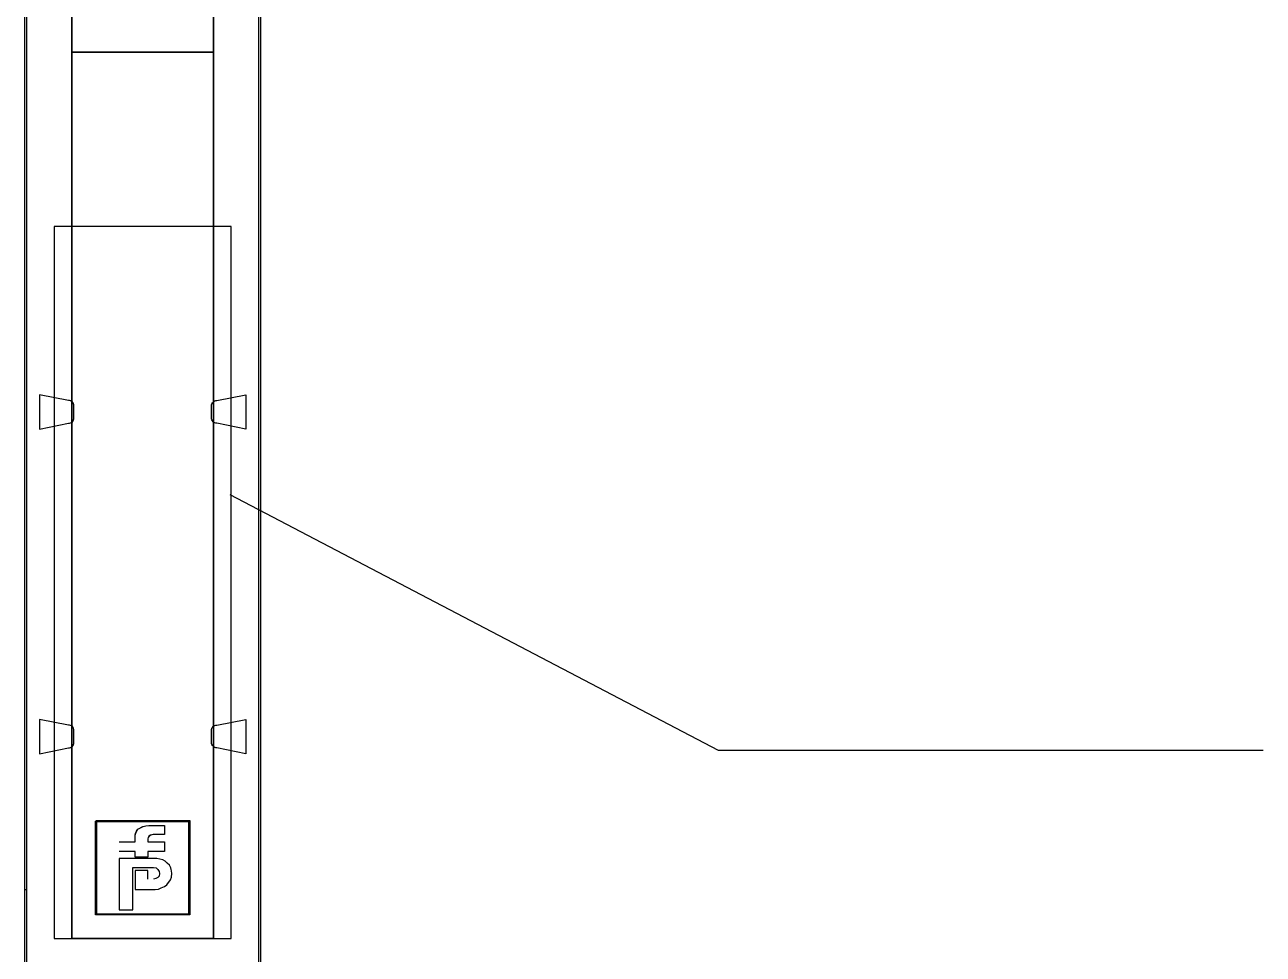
# Model space of a CAD drawing. Header units: metres. Extents: x 0 to 3575, y 0 to 842.
# Drawn here: x 2444.8 to 2593.6, y 538.7 to 650.5 of the extents above; entities that cross this region are included whole.
import ezdxf

# ---------------------------------------------------------------- set-up
doc = ezdxf.new("R2010")
doc.units = ezdxf.units.M
doc.layers.add('SCHEMATICS', color=7, linetype='Continuous')

msp = doc.modelspace()

# ---------------------------------------------------------------- linework, layer by layer
at = {"layer": 'SCHEMATICS', "color": 7}
for p, q in [((2444.77, 516.53), (2444.77, 737.09)), ((2444.77, 516.53), (2444.77, 737.09)), ((2445, 515.73), (2445, 738.03)), ((2472.89, 515.73), (2472.89, 738.03)), ((2473.11, 737.09), (2473.11, 516.53)), ((2473.11, 737.09), (2473.11, 516.53)), ((2450.44, 647.22), (2450.44, 712.98)), ((2467.44, 712.98), (2467.44, 647.22)), ((2450.44, 540.64), (2450.44, 647.22)), ((2467.44, 647.22), (2467.44, 540.64)), ((2450.02, 605.34), (2446.54, 606.02)), ((2446.54, 606.02), (2446.54, 601.87)), ((2467.86, 605.34), (2471.34, 606.02)), ((2471.34, 606.02), (2471.34, 601.87)), ((2450.68, 603.25), (2450.68, 604.68)), ((2467.2, 603.25), (2467.2, 604.68)), ((2446.54, 601.87), (2450.02, 602.59)), ((2471.34, 601.87), (2467.86, 602.59)), ((2528.12, 563.24), (2469.43, 593.97)), ((2450.02, 566.31), (2446.54, 566.99)), ((2446.54, 566.99), (2446.54, 562.84)), ((2450.68, 564.22), (2450.68, 565.65)), ((2467.2, 564.22), (2467.2, 565.65)), ((2467.86, 566.31), (2471.34, 566.99)), ((2471.34, 566.99), (2471.34, 562.84)), ((2446.54, 562.84), (2450.02, 563.56)), ((2471.34, 562.84), (2467.86, 563.56)), ((2593.59, 563.24), (2528.12, 563.24)), ((2453.27, 543.54), (2453.27, 554.75)), ((2453.27, 554.75), (2453.4, 554.75)), ((2453.33, 554.81), (2464.55, 554.81)), ((2453.33, 554.68), (2453.33, 554.81)), ((2464.55, 554.68), (2453.33, 554.68)), ((2453.4, 554.75), (2453.4, 543.54)), ((2458.21, 553.56), (2458.34, 553.77)), ((2458.22, 553.56), (2458.35, 553.77)), ((2458.34, 553.77), (2458.97, 554.11)), ((2458.35, 553.77), (2458.98, 554.11)), ((2458.97, 554.11), (2459.3, 554.2)), ((2458.98, 554.11), (2459.32, 554.2)), ((2459.3, 554.2), (2459.68, 554.24)), ((2459.32, 554.2), (2459.7, 554.24)), ((2459.68, 554.24), (2461.54, 554.24)), ((2459.7, 554.24), (2461.55, 554.24)), ((2461.54, 554.24), (2461.54, 553.14)), ((2461.55, 554.24), (2461.55, 553.14)), ((2464.48, 543.54), (2464.48, 554.75)), ((2464.48, 554.75), (2464.61, 554.75)), ((2464.55, 554.81), (2464.61, 554.81)), ((2464.55, 554.75), (2464.55, 554.81)), ((2464.55, 554.81), (2464.55, 554.68)), ((2464.61, 554.75), (2464.55, 554.75)), ((2464.61, 554.81), (2464.61, 554.75)), ((2464.61, 554.75), (2464.61, 543.54)), ((2456.1, 552.25), (2458.04, 552.25)), ((2456.11, 552.25), (2458.05, 552.25)), ((2458.04, 553.05), (2458.08, 553.31)), ((2458.04, 552.25), (2458.04, 553.05)), ((2458.05, 553.05), (2458.1, 553.31)), ((2458.05, 552.25), (2458.05, 553.05)), ((2458.08, 553.31), (2458.21, 553.56)), ((2458.1, 553.31), (2458.22, 553.56)), ((2459.6, 552.8), (2459.56, 552.63)), ((2459.56, 552.63), (2459.56, 552.25)), ((2459.56, 552.25), (2461.54, 552.25)), ((2459.61, 552.8), (2459.57, 552.63)), ((2459.57, 552.63), (2459.57, 552.25)), ((2459.57, 552.25), (2461.55, 552.25)), ((2459.68, 552.93), (2459.6, 552.8)), ((2459.7, 552.93), (2459.61, 552.8)), ((2459.89, 553.05), (2459.68, 552.93)), ((2459.91, 553.05), (2459.7, 552.93)), ((2460.19, 553.14), (2459.89, 553.05)), ((2460.2, 553.14), (2459.91, 553.05)), ((2461.54, 553.14), (2460.19, 553.14)), ((2461.55, 553.14), (2460.2, 553.14)), ((2461.54, 552.25), (2461.54, 551.11)), ((2461.55, 552.25), (2461.55, 551.11)), ((2458.04, 551.11), (2456.1, 551.11)), ((2458.05, 551.11), (2456.11, 551.11)), ((2458.04, 550.43), (2458.04, 551.11)), ((2458.05, 550.43), (2458.05, 551.11)), ((2461.54, 551.11), (2459.56, 551.11)), ((2459.56, 551.11), (2459.56, 550.43)), ((2461.55, 551.11), (2459.57, 551.11)), ((2459.57, 551.11), (2459.57, 550.43)), ((2460.63, 550.26), (2456.11, 550.26)), ((2456.11, 550.26), (2456.11, 544.08)), ((2457.76, 544.08), (2457.76, 549.16)), ((2457.76, 549.16), (2460.25, 549.16)), ((2459.56, 550.43), (2458.04, 550.43)), ((2459.57, 550.43), (2458.05, 550.43)), ((2460.25, 549.16), (2460.54, 549.12)), ((2461.34, 550.09), (2460.63, 550.26)), ((2461.64, 549.92), (2461.34, 550.09)), ((2461.89, 549.71), (2461.64, 549.92)), ((2462.14, 549.46), (2461.89, 549.71)), ((2462.31, 549.12), (2462.14, 549.46)), ((2459.57, 548.82), (2458.05, 548.82)), ((2458.05, 548.82), (2458.05, 546.54)), ((2459.57, 547.77), (2459.57, 548.82)), ((2460.5, 547.85), (2460.25, 547.77)), ((2460.75, 547.98), (2460.5, 547.85)), ((2460.54, 549.12), (2460.75, 548.95)), ((2460.75, 548.95), (2460.92, 548.7)), ((2460.92, 548.15), (2460.75, 547.98)), ((2460.92, 548.7), (2460.96, 548.44)), ((2460.96, 548.44), (2460.92, 548.15)), ((2461.85, 547.09), (2462.27, 547.68)), ((2462.27, 547.68), (2462.4, 548.02)), ((2462.35, 548.95), (2462.31, 549.12)), ((2462.4, 548.78), (2462.35, 548.95)), ((2462.44, 548.44), (2462.4, 548.78)), ((2462.4, 548.02), (2462.44, 548.44)), ((2458.05, 546.54), (2460.42, 546.54)), ((2460.42, 546.54), (2460.84, 546.58)), ((2460.84, 546.58), (2461.17, 546.71)), ((2461.17, 546.71), (2461.55, 546.88)), ((2461.55, 546.88), (2461.85, 547.09)), ((2453.27, 543.47), (2453.27, 543.54)), ((2453.27, 543.54), (2453.33, 543.54)), ((2453.33, 543.47), (2453.27, 543.47)), ((2453.33, 543.47), (2453.33, 543.6)), ((2453.33, 543.6), (2464.55, 543.6)), ((2453.33, 543.54), (2453.33, 543.47)), ((2464.55, 543.47), (2453.33, 543.47)), ((2456.11, 544.08), (2457.76, 544.08)), ((2464.61, 543.54), (2464.48, 543.54)), ((2464.55, 543.6), (2464.55, 543.47)), ((2464.55, 543.47), (2464.55, 543.54)), ((2464.55, 543.54), (2464.61, 543.54)), ((2464.61, 543.47), (2464.55, 543.47)), ((2464.61, 543.54), (2464.61, 543.47)), ((2467.44, 540.64), (2450.44, 540.64))]:
    msp.add_line(p, q, dxfattribs=at)
for points in [[(2450.44, 647.22), (2467.44, 647.22), (2467.44, 712.98), (2450.44, 712.98), (2450.44, 647.22)], [(2450.44, 540.64), (2467.44, 540.64), (2467.44, 647.22), (2450.44, 647.22), (2450.44, 540.64)], [(2448.31, 626.25), (2448.31, 540.64), (2469.57, 540.64), (2469.57, 626.25), (2448.31, 626.25)], [(2450.68, 604.68), (2450.67, 604.81), (2450.63, 604.93), (2450.57, 605.05), (2450.49, 605.15), (2450.39, 605.23), (2450.28, 605.29), (2450.16, 605.33), (2450.02, 605.34)], [(2467.2, 604.68), (2467.21, 604.81), (2467.25, 604.93), (2467.31, 605.05), (2467.39, 605.15), (2467.49, 605.23), (2467.6, 605.29), (2467.72, 605.33), (2467.86, 605.34)], [(2450.02, 602.59), (2450.16, 602.6), (2450.28, 602.64), (2450.39, 602.7), (2450.49, 602.78), (2450.57, 602.88), (2450.63, 602.99), (2450.67, 603.12), (2450.68, 603.25)], [(2467.86, 602.59), (2467.72, 602.6), (2467.6, 602.64), (2467.49, 602.7), (2467.39, 602.78), (2467.31, 602.88), (2467.25, 602.99), (2467.21, 603.12), (2467.2, 603.25)], [(2450.68, 565.65), (2450.67, 565.78), (2450.63, 565.91), (2450.57, 566.02), (2450.49, 566.12), (2450.39, 566.2), (2450.28, 566.26), (2450.16, 566.3), (2450.02, 566.31)], [(2467.2, 565.65), (2467.21, 565.78), (2467.25, 565.91), (2467.31, 566.02), (2467.39, 566.12), (2467.49, 566.2), (2467.6, 566.26), (2467.72, 566.3), (2467.86, 566.31)], [(2450.02, 563.56), (2450.16, 563.57), (2450.28, 563.61), (2450.39, 563.67), (2450.49, 563.75), (2450.57, 563.85), (2450.63, 563.96), (2450.67, 564.09), (2450.68, 564.22)], [(2467.86, 563.56), (2467.72, 563.57), (2467.6, 563.61), (2467.49, 563.67), (2467.39, 563.75), (2467.31, 563.85), (2467.25, 563.96), (2467.21, 564.09), (2467.2, 564.22)], [(2453.33, 543.54), (2464.55, 543.54), (2464.55, 554.75), (2453.33, 554.75), (2453.33, 543.54)], [(2444.77, 546.57), (2444.77, 546.55), (2444.78, 546.54), (2444.8, 546.54), (2444.82, 546.53), (2444.84, 546.53), (2444.87, 546.53), (2444.9, 546.53), (2444.93, 546.54)], [(2444.93, 546.54), (2444.94, 546.54), (2444.94, 546.54), (2444.95, 546.54), (2444.96, 546.54), (2444.97, 546.54), (2444.98, 546.54), (2444.99, 546.54), (2445, 546.54)]]:
    msp.add_lwpolyline(points, dxfattribs=at)

doc.saveas('drawing.dxf')
